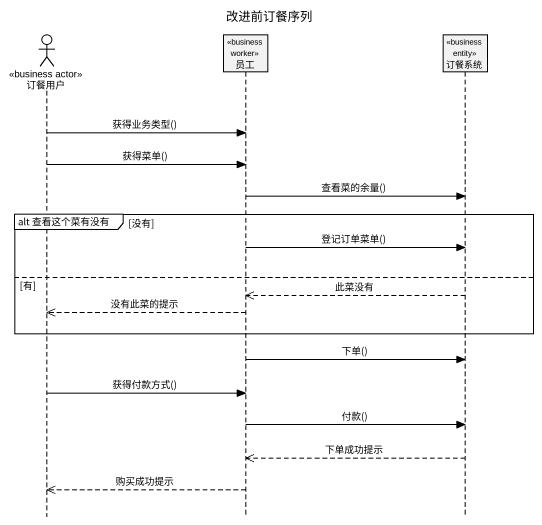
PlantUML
@startuml
title 改进前订餐序列
hide footbox
actor 订餐用户 <<business actor>>
participant 员工 <<business worker>>
participant 订餐系统 <<business entity>>

订餐用户 -> 员工 : 获得业务类型()
订餐用户 -> 员工 : 获得菜单()
员工 -> 订餐系统 : 查看菜的余量()
group alt 查看这个菜有没有 [没有]
  员工 -> 订餐系统 : 登记订单菜单()
else 有
  订餐系统 -->> 员工 : 此菜没有
  员工 -->> 订餐用户 : 没有此菜的提示
end
员工 -> 订餐系统 : 下单()
订餐用户 -> 员工 : 获得付款方式()
员工 -> 订餐系统 : 付款()
订餐系统 -->> 员工 : 下单成功提示
员工 -->> 订餐用户 : 购买成功提示
@enduml
